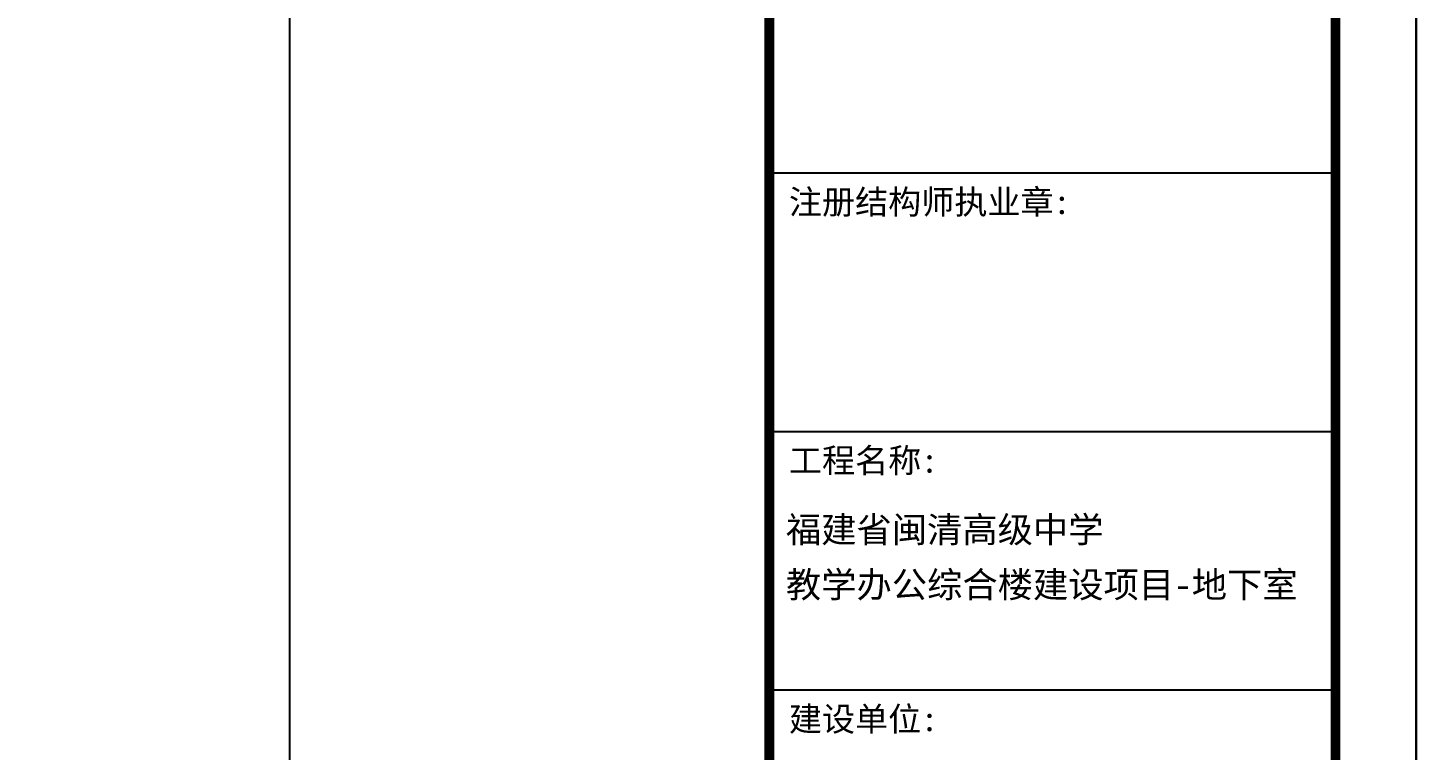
# Model space of a CAD drawing. Extents: x 0 to 2037025, y -2738621 to 0.
# Drawn here: x 991623 to 1000208, y -1556896 to -1552425 of the extents above; entities that cross this region are included whole.
import ezdxf

# ---------------------------------------------------------------- set-up
doc = ezdxf.new("R2010")
doc.units = 0
doc.header["$LTSCALE"] = 10
doc.header["$MEASUREMENT"] = 0
for name, color, linetype in [('20180411审查改动', 6, 'Continuous'), ('图框', 142, 'Continuous'), ('批量导出图层', 1, 'Continuous')]:
    doc.layers.add(name, color=color, linetype=linetype)
doc.styles.add('图框字型一', font='')
doc.styles.get('图框字型一').set_extended_font_data('SimSun')

# ---------------------------------------------------------------- blocks, each defined once
blk = doc.blocks.new('图框A1')
at = {"layer": '图框'}
for p, q in [((76100, 20400), (83100, 20400)), ((76100, 17200), (83100, 17200)), ((76100, 14000), (83100, 14000))]:
    blk.add_line(p, q, dxfattribs=at)
blk.add_lwpolyline([(0, 0), (84100, 0), (84100, 59400), (0, 59400)], close=True, dxfattribs=at)
at = {"layer": '图框', "const_width": 120}
blk.add_lwpolyline([(2500, 1000), (83100, 1000), (83100, 58400), (2500, 58400)], close=True, dxfattribs=at)
blk.add_lwpolyline([(76100, 58400), (76100, 1000)], dxfattribs=at)
at = {"layer": '图框', "style": '图框字型一'}
for s, p in [('注册结构师执业章:', (76342, 19890)), ('工程名称:', (76342, 16690)), ('建设单位:', (76342, 13490))]:
    blk.add_text(s, height=300, dxfattribs=at).set_placement(p)
blk = doc.blocks.new('A$C16A05140')
at = {"layer": '图框', "style": '图框字型一'}
for s, p in [('福建省闽清高级中学', (-6795, 8724)), ('教学办公综合楼建设项目-地下室', (-6795, 8043))]:
    blk.add_text(s, height=320, dxfattribs=at).set_placement(p)

msp = doc.modelspace()

# ---------------------------------------------------------------- linework, layer by layer
at = {"layer": '20180411审查改动'}
msp.add_lwpolyline([(960165.2, -1534570.7), (993242.4, -1534570.7), (993242.4, -1560229.3), (960165.2, -1560229.3)], close=True, dxfattribs=at)
at = {"layer": '批量导出图层'}
msp.add_lwpolyline([(958158.5, -1533823.1), (1000208.5, -1533823.1), (1000208.5, -1563523.1), (958158.5, -1563523.1)], close=True, dxfattribs=at)

# ---------------------------------------------------------------- block references
at = {"xscale": 0.5, "yscale": 0.5, "zscale": 0.5}
for name, p in [('图框A1', (958158.5, -1563523.1)), ('A$C16A05140', (999708.5, -1559973.1))]:
    msp.add_blockref(name, p, dxfattribs=at)

doc.saveas('drawing.dxf')
